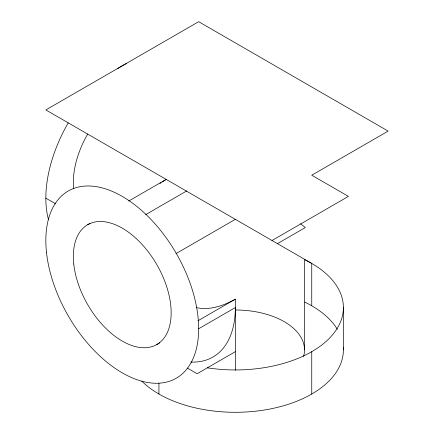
<?xml version="1.0" encoding="UTF-8"?>
<svg xmlns="http://www.w3.org/2000/svg" width="434" height="434" viewBox="0 0 434 434"><rect width="100%" height="100%" fill="white"/><g stroke="black" fill="none" stroke-linecap="round" stroke-linejoin="round"><path stroke-width="0.65" d="M159.994 183.479L161.117 182.736M162.245 181.998L166.179 179.405L128.686 201.05M87.673 224.731L90.017 223.374M145.721 214.608L186.788 190.895M176.003 253.592L235.337 219.333M272.015 240.507L348.421 196.39L311.748 175.217L388.153 131.106L198.663 21.7L45.847 109.927L311.748 263.449L311.748 305.796M277.44 243.642L305.362 227.519A69.158 39.928 60 0 1 300.643 223.798M156.831 344.515L159.761 342.822M197.844 320.834L235.337 299.189L235.337 370.224M198.663 328.739L235.337 307.56A108.061 62.387 60 0 1 190.786 362.037M235.337 351.676L197.134 373.734L187.293 368.054M235.337 299.189C223.635 305.644 209.839 310.657 196.374 307.603M45.847 198.159L55.742 203.871M343.397 307.565L343.397 349.912M311.748 351.676L311.748 394.029M304.494 259.261L304.494 349.912M158.931 383.271L158.931 394.029M304.793 259.771A108.061 62.387 0 0 1 331.185 336.372A108.061 62.387 0 0 1 207.371 367.826M235.337 309.984A69.158 39.928 0 0 1 303.572 356.417M343.31 347.401A108.061 62.387 0 0 1 265.402 409.837A108.061 62.387 0 0 1 141.755 381.106M304.793 302.118A108.061 62.387 0 0 1 337.332 329.308M48.445 219.49A108.061 62.387 -60 0 1 68.225 122.849M117.809 68.529A108.061 62.387 -60 0 1 126.37 63.565M73.699 188.785A69.158 39.928 -60 0 1 87.673 134.079M46.498 252.404A108.061 62.387 60 0 0 168.766 381.475A108.061 62.387 60 0 0 151.493 219.989A108.061 62.387 60 0 0 46.498 252.404M73.769 264.002A69.158 39.928 60 0 0 152.025 346.609A69.158 39.928 60 0 0 140.969 243.257A69.158 39.928 60 0 0 73.769 264.002"/></g></svg>
